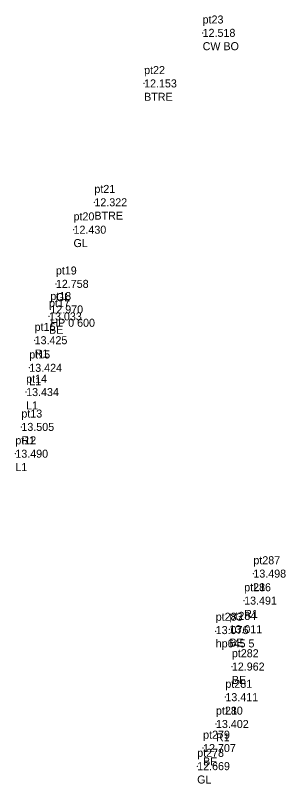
# Model space of a CAD drawing. Header units: metres. Extents: x 178081 to 737303, y 964681 to 975566.
# Drawn here: x 179056.38 to 179073.26, y 975340.69 to 975388.65 of the extents above; entities that cross this region are included whole.
import ezdxf

# ---------------------------------------------------------------- set-up
doc = ezdxf.new("R2010")
doc.units = ezdxf.units.M
doc.header["$MEASUREMENT"] = 0
doc.layers.add('SurveyPoint', color=4, linetype='Continuous', lineweight=0, true_color=0x00fffe)
doc.styles.get("Standard").update_dxf_attribs({"font": '', "height": 2.5})
doc.styles.get('Standard').set_extended_font_data('txt')

msp = doc.modelspace()

# ---------------------------------------------------------------- linework, layer by layer
at = {"layer": 'SurveyPoint'}
for p in [(179068.074, 975387.553, 12.518), (179064.419, 975384.399, 12.153), (179061.315, 975376.979, 12.322), (179060.01, 975375.262, 12.43), (179058.908, 975371.884, 12.758), (179058.562, 975370.288, 12.97), (179058.481, 975369.856, 13.033), (179057.581, 975368.369, 13.425), (179057.247, 975366.645, 13.424), (179057.051, 975365.132, 13.434), (179056.754, 975362.956, 13.505), (179056.377, 975361.284, 13.49), (179071.243, 975353.8, 13.498), (179070.668, 975352.113, 13.491), (179068.892, 975350.198, 13.076), (179069.749, 975350.327, 13.011), (179069.9, 975347.995, 12.962), (179069.495, 975346.086, 13.411), (179068.907, 975344.411, 13.402), (179068.104, 975342.909, 12.707), (179067.734, 975341.775, 12.669)]:
    msp.add_point(p, dxfattribs=at)

# ---------------------------------------------------------------- texts
at = {"layer": 'SurveyPoint', "color": 7, "char_height": 0.5, "attachment_point": 4}
for s, insert, width in [('pt23\\P12.518\\PCW BO', (179068.074, 975387.553, 12.518), 3), ('pt22\\P12.153\\PBTRE', (179064.419, 975384.399, 12.153), 3), ('pt21\\P12.322\\PBTRE', (179061.315, 975376.979, 12.322), 3), ('pt20\\P12.430\\PGL', (179060.01, 975375.262, 12.43), 3), ('pt19\\P12.758\\PGL', (179058.908, 975371.884, 12.758), 3), ('pt18\\P12.970\\PHP 0 600', (179058.562, 975370.288, 12.97), 4.5), ('pt17\\P13.033\\PBE', (179058.481, 975369.856, 13.033), 3), ('pt16\\P13.425\\PR1', (179057.581, 975368.369, 13.425), 3), ('pt15\\P13.424\\PL1', (179057.247, 975366.645, 13.424), 3), ('pt14\\P13.434\\PL1', (179057.051, 975365.132, 13.434), 3), ('pt13\\P13.505\\PR1', (179056.754, 975362.956, 13.505), 3), ('pt12\\P13.490\\PL1', (179056.377, 975361.284, 13.49), 3), ('pt287\\P13.498\\PL1', (179071.243, 975353.8, 13.498), 3), ('pt286\\P13.491\\PR1', (179070.668, 975352.113, 13.491), 3), ('pt283\\P13.076\\Php645 5', (179068.892, 975350.198, 13.076), 4), ('pt284\\P13.011\\PBE', (179069.749, 975350.327, 13.011), 3), ('pt282\\P12.962\\PBE', (179069.9, 975347.995, 12.962), 3), ('pt281\\P13.411\\PL1', (179069.495, 975346.086, 13.411), 3), ('pt280\\P13.402\\PR1', (179068.907, 975344.411, 13.402), 3), ('pt279\\P12.707\\PBE', (179068.104, 975342.909, 12.707), 3), ('pt278\\P12.669\\PGL', (179067.734, 975341.775, 12.669), 3)]:
    msp.add_mtext(s, dxfattribs=dict(at, insert=insert, width=width))

doc.saveas('drawing.dxf')
